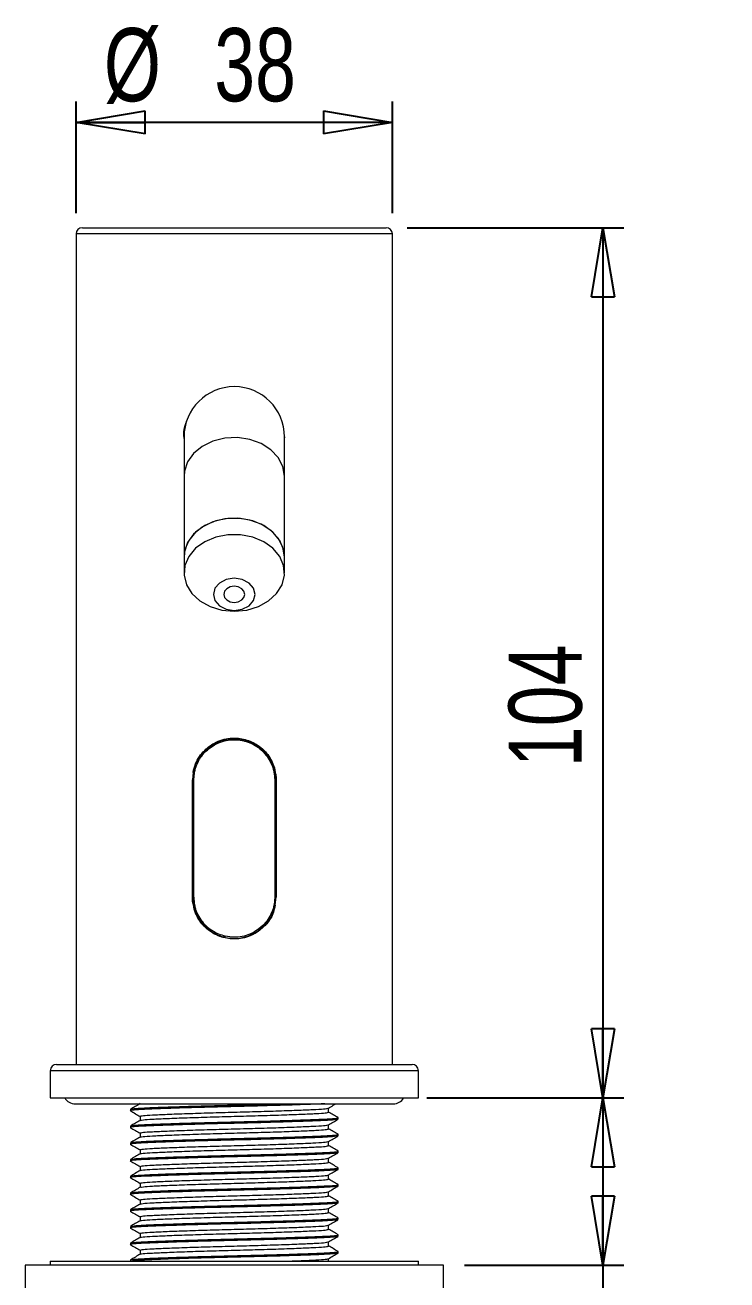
# Model space of a CAD drawing. Header units: millimetres. Extents: x 72 to 994, y 217 to 1414.
# Drawn here: x 799.4 to 967.1, y 1009.4 to 1309.4 of the extents above; entities that cross this region are included whole.
import ezdxf

# ---------------------------------------------------------------- set-up
doc = ezdxf.new("R2010")
doc.units = ezdxf.units.MM
doc.header["$LTSCALE"] = 5
doc.layers.add('LEVEL0', color=179, linetype='Continuous')
doc.styles.add('SLDTEXTSTYLE0', font='TXT', dxfattribs={"width": 0.75})
doc.dimstyles.new('SLDDIMSTYLE0', dxfattribs={"dimtxt": 17.5, "dimasz": 16.51, "dimexe": 0, "dimexo": 0.0625, "dimgap": 4.375, "dimtad": 1, "dimdec": 0, "dimlfac": 0.5, "dimrnd": 1e-09, "dimzin": 12, "dimdsep": 46, "dimtxsty": 'SLDTEXTSTYLE0', "dimblk1": 'CLOSED', "dimblk2": 'CLOSED', "dimsah": 1, "dimcen": 0.09, "dimadec": 0, "dimazin": 3, "dimtfac": 1, "dimtdec": 0, "dimtofl": 0, "dimtmove": 0, "dimatfit": 3, "dimldrblk": 'CLOSED', "dimfxl": 0, "dimfrac": 2, "dimtolj": 1, "dimtzin": 12, "dimarcsym": 0})
doc.dimstyles.new('SLDDIMSTYLE2', dxfattribs={"dimtxt": 17.5, "dimasz": 16.51, "dimexe": 0, "dimexo": 0.0625, "dimgap": 4.375, "dimtad": 1, "dimdec": 1, "dimlfac": 0.5, "dimrnd": 1e-09, "dimzin": 12, "dimdsep": 46, "dimtxsty": 'SLDTEXTSTYLE0', "dimblk1": 'CLOSED', "dimblk2": 'CLOSED', "dimsah": 1, "dimcen": 0.09, "dimadec": 0, "dimazin": 3, "dimtfac": 1, "dimtdec": 1, "dimtofl": 0, "dimtmove": 0, "dimatfit": 3, "dimldrblk": 'CLOSED', "dimfxl": 0, "dimfrac": 2, "dimtolj": 1, "dimtzin": 12, "dimarcsym": 0})

# ---------------------------------------------------------------- blocks, each defined once
blk = doc.blocks.new('_CLOSED')
at = {"color": 0, "linetype": 'ByBlock', "lineweight": -2}
for p, q in [((-1, 0.166667), (0, 0)), ((-1, 0.166667), (-1, -0.166667)), ((0, 0), (-1, -0.166667)), ((0, 0), (-1, 0))]:
    blk.add_line(p, q, dxfattribs=at)
blk = doc.blocks.new('_D_4')
at = {"layer": 'LEVEL0', "color": 7}
for p, q in [((890.69, 1260.93), (942.51, 1260.93)), ((937.51, 1260.93), (937.51, 1052.93)), ((895.39, 1052.93), (942.51, 1052.93))]:
    blk.add_line(p, q, dxfattribs=at)
at = {"layer": 'LEVEL0', "color": 7, "xscale": 16.51, "yscale": 16.51}
for p, rotation in [((937.51, 1260.93, -12.2), 90.0000000000004), ((937.51, 1052.93, -12.2), 270.0000000000004)]:
    blk.add_blockref('_CLOSED', p, dxfattribs=dict(at, rotation=rotation))
at = {"layer": 'LEVEL0', "color": 7, "insert": (914.95, 1131.98), "char_height": 17.5, "attachment_point": 1, "rotation": 90, "style": 'SLDTEXTSTYLE0'}
blk.add_mtext('104', dxfattribs=at)
blk = doc.blocks.new('_D_5')
at = {"layer": 'LEVEL0', "color": 7}
for p, q in [((811.59, 1264.43), (811.59, 1291.08)), ((887.19, 1264.43), (887.19, 1291.08)), ((887.19, 1286.08), (811.59, 1286.08))]:
    blk.add_line(p, q, dxfattribs=at)
at = {"layer": 'LEVEL0', "color": 7, "xscale": 16.51, "yscale": 16.51, "rotation": 180.0000000000004}
blk.add_blockref('_CLOSED', (811.59, 1286.08, -12.2), dxfattribs=at)
at = {"layer": 'LEVEL0', "color": 7, "xscale": 16.51, "yscale": 16.51}
blk.add_blockref('_CLOSED', (887.19, 1286.08, -12.2), dxfattribs=at)
at = {"layer": 'LEVEL0', "color": 7, "char_height": 17.5, "attachment_point": 1, "style": 'SLDTEXTSTYLE0'}
for s, insert in [('%%c', (818.23, 1308.64)), ('38', (844.61, 1308.64))]:
    blk.add_mtext(s, dxfattribs=dict(at, insert=insert))
blk = doc.blocks.new('_D_7')
at = {"layer": 'LEVEL0', "color": 7}
for p, q in [((898.39, 1052.93), (942.51, 1052.93)), ((937.51, 1052.93), (937.51, 1012.93)), ((904.39, 1012.93), (942.51, 1012.93)), ((937.51, 1012.93), (937.51, 902.78))]:
    blk.add_line(p, q, dxfattribs=at)
at = {"layer": 'LEVEL0', "color": 7, "xscale": 16.51, "yscale": 16.51}
for p, rotation in [((937.51, 1052.93, -12.2), 90.0000000000004), ((937.51, 1012.93, -12.2), 270.0000000000004)]:
    blk.add_blockref('_CLOSED', p, dxfattribs=dict(at, rotation=rotation))
at = {"layer": 'LEVEL0', "color": 7, "insert": (914.95, 902.78, -12.2), "char_height": 17.5, "attachment_point": 1, "rotation": 90, "style": 'SLDTEXTSTYLE0'}
blk.add_mtext('0-52 mm', dxfattribs=at)

msp = doc.modelspace()

# ---------------------------------------------------------------- linework, layer by layer
at = {"color": 7, "linetype": 'Continuous', "lineweight": 15}
for p, q in [((813.09, 1260.93), (885.69, 1260.93)), ((811.59, 1259.43), (811.59, 1060.93)), ((887.19, 1060.93), (887.19, 1259.43)), ((837.39, 1210.93), (837.39, 1201.57)), ((861.39, 1210.95), (861.33, 1210.41)), ((861.39, 1201.57), (861.39, 1210.93)), ((837.39, 1201.57), (837.39, 1182.29)), ((861.39, 1182.29), (861.39, 1201.57)), ((837.39, 1182.29), (837.39, 1178.43)), ((861.39, 1178.43), (861.39, 1182.29)), ((856.58, 1135.74), (858.88, 1131.77)), ((839.55, 1130.72), (839.39, 1128.93)), ((858.88, 1131.77), (859.3, 1128.93)), ((858.97, 1131.81), (859.39, 1128.93)), ((839.39, 1100.93), (839.39, 1128.93)), ((859.39, 1128.93), (859.39, 1100.93)), ((839.82, 1098.03), (839.39, 1100.93)), ((839.48, 1100.93), (839.9, 1098.07)), ((859.2, 1098.99), (859.39, 1100.93)), ((839.9, 1098.07), (842.22, 1094.11)), ((856.53, 1093.93), (856.51, 1093.93)), ((805.39, 1059.43), (805.39, 1052.93)), ((806.89, 1060.93), (891.89, 1060.93)), ((893.39, 1052.93), (893.39, 1059.43)), ((805.39, 1052.93), (849.39, 1052.93)), ((849.39, 1052.93), (893.39, 1052.93)), ((811.39, 1051.53), (887.39, 1051.53)), ((824.57, 1050.21), (824.57, 1049.85)), ((871.92, 1049.53), (871.92, 1050.51)), ((826.86, 1048.53), (826.86, 1047.55)), ((874.21, 1047.85), (874.21, 1048.21)), ((824.57, 1046.21), (824.57, 1045.85)), ((826.86, 1044.53), (826.86, 1043.55)), ((871.92, 1045.53), (871.92, 1046.51)), ((874.21, 1043.85), (874.21, 1044.21)), ((824.57, 1042.21), (824.57, 1041.85)), ((871.92, 1041.53), (871.92, 1042.51)), ((824.57, 1038.21), (824.57, 1037.85)), ((826.86, 1040.53), (826.86, 1039.55)), ((871.92, 1037.53), (871.92, 1038.51)), ((874.21, 1039.85), (874.21, 1040.21)), ((826.86, 1036.53), (826.86, 1035.55)), ((874.21, 1035.85), (874.21, 1036.21)), ((824.57, 1034.21), (824.57, 1033.85)), ((826.86, 1032.53), (826.86, 1031.55)), ((871.92, 1033.53), (871.92, 1034.51)), ((874.21, 1031.85), (874.21, 1032.21)), ((824.57, 1030.21), (824.57, 1029.85)), ((871.92, 1029.53), (871.92, 1030.51)), ((824.57, 1026.21), (824.57, 1025.85)), ((826.86, 1028.53), (826.86, 1027.55)), ((871.92, 1025.53), (871.92, 1026.51)), ((874.21, 1027.85), (874.21, 1028.21)), ((826.86, 1024.53), (826.86, 1023.55)), ((874.21, 1023.85), (874.21, 1024.21)), ((824.57, 1022.21), (824.57, 1021.85)), ((826.86, 1020.53), (826.86, 1019.55)), ((871.92, 1021.53), (871.92, 1022.51)), ((874.21, 1019.85), (874.21, 1020.21)), ((824.57, 1018.21), (824.57, 1017.85)), ((871.92, 1017.53), (871.92, 1018.51)), ((805.39, 1013.93), (805.39, 1012.93)), ((805.39, 1013.93), (893.39, 1013.93)), ((824.57, 1014.21), (824.57, 1013.93)), ((826.86, 1016.53), (826.86, 1015.55)), ((871.92, 1013.93), (871.92, 1014.51)), ((874.21, 1015.85), (874.21, 1016.21)), ((893.39, 1012.93), (893.39, 1013.93)), ((799.39, 1012.93), (799.39, 981.93)), ((899.39, 1012.93), (799.39, 1012.93)), ((899.39, 981.93), (899.39, 1012.93))]:
    msp.add_line(p, q, dxfattribs=at)
at = {"color": 8, "linetype": 'Continuous', "lineweight": 0}
for p, q in [((887.19, 1259.43), (811.59, 1259.43)), ((839.48, 1128.93), (839.64, 1130.7)), ((839.71, 1128.93), (839.87, 1130.65)), ((839.71, 1100.93), (839.71, 1128.93)), ((859.07, 1128.93), (859.07, 1100.93)), ((859.07, 1100.93), (858.89, 1099.07)), ((859.11, 1099.02), (859.3, 1100.93)), ((893.39, 1059.43), (805.39, 1059.43))]:
    msp.add_line(p, q, dxfattribs=at)
at = {"color": 8, "linetype": 'Continuous', "lineweight": 0, "flags": 128}
msp.add_lwpolyline([(861.39, 1201.57), (861.01, 1203.86), (859.91, 1206), (858.14, 1207.87), (855.82, 1209.33), (853.1, 1210.32), (850.14, 1210.75), (847.14, 1210.6), (844.28, 1209.89), (841.74, 1208.66), (839.68, 1206.98), (838.23, 1204.96), (837.48, 1202.73), (837.39, 1201.57)], dxfattribs=at)
at = {"color": 7, "linetype": 'Continuous', "lineweight": 15, "flags": 128}
for points in [[(861.39, 1182.29), (861.01, 1184.58), (859.91, 1186.72), (858.14, 1188.58), (855.82, 1190.05), (853.1, 1191.03), (850.14, 1191.46), (847.14, 1191.32), (844.28, 1190.61), (841.74, 1189.37), (839.68, 1187.69), (838.23, 1185.67), (837.48, 1183.44), (837.39, 1182.29)], [(861.39, 1182.29), (861.18, 1184.01), (860.25, 1186.2), (858.64, 1188.15), (856.44, 1189.73), (853.81, 1190.84), (850.89, 1191.41), (847.89, 1191.41), (844.97, 1190.84), (842.34, 1189.73), (840.14, 1188.15), (838.53, 1186.2), (837.6, 1184.01), (837.39, 1182.29)], [(849.39, 1169.24), (852.37, 1169.53), (855.17, 1170.38), (857.6, 1171.73), (859.52, 1173.51), (860.8, 1175.59), (861.37, 1177.86), (861.18, 1180.16), (860.25, 1182.35), (858.64, 1184.29), (856.44, 1185.87), (853.81, 1186.98), (850.89, 1187.55), (847.89, 1187.55), (844.97, 1186.98), (842.34, 1185.87), (840.14, 1184.29), (838.53, 1182.35), (837.6, 1180.16), (837.41, 1177.86), (837.98, 1175.59), (839.26, 1173.51), (841.18, 1171.73), (843.61, 1170.38), (846.41, 1169.53), (849.39, 1169.24)], [(849.39, 1169.46), (851.3, 1169.75), (852.93, 1170.58), (854.01, 1171.82), (854.39, 1173.29), (854.01, 1174.76), (852.93, 1176), (851.3, 1176.83), (849.39, 1177.12), (847.48, 1176.83), (845.85, 1176), (844.77, 1174.76), (844.39, 1173.29), (844.77, 1171.82), (845.85, 1170.58), (847.48, 1169.75), (849.39, 1169.46)], [(849.39, 1171.38), (850.35, 1171.52), (851.16, 1171.94), (851.7, 1172.56), (851.89, 1173.29), (851.7, 1174.02), (851.16, 1174.64), (850.35, 1175.06), (849.39, 1175.21), (848.43, 1175.06), (847.62, 1174.64), (847.08, 1174.02), (846.89, 1173.29), (847.08, 1172.56), (847.62, 1171.94), (848.43, 1171.52), (849.39, 1171.38)]]:
    msp.add_lwpolyline(points, dxfattribs=at)
at = {"color": 7, "linetype": 'Continuous', "lineweight": 15}
for centre, radius, start, end in [((813.09, 1259.43), 1.5, 90, 180), ((885.69, 1259.43), 1.5, 0, 90), ((849.39, 1210.93), 12, 0, 180), ((806.89, 1059.43), 1.5, 90, 180), ((891.89, 1059.43), 1.5, 0, 90), ((811.39, 1054.53), 3, 212.231, 270), ((887.39, 1054.53), 3, 270, 327.769)]:
    msp.add_arc(centre, radius, start, end, dxfattribs=at)
for points, knots in [([(837.48, 1210.24), (837.39, 1210.85), (837.18, 1212.41), (837.72, 1213.89), (838.05, 1214.8)], [0, 0, 0, 0, 0.390599, 1, 1, 1, 1]), ([(839.55, 1130.72), (839.72, 1131.41), (840.21, 1133.36), (841.83, 1135.78), (843.53, 1137), (844.16, 1137.46)], [0, 0, 0, 0, 0.25246, 0.718951, 1, 1, 1, 1]), ([(839.64, 1130.7), (839.91, 1131.65), (840.45, 1133.58), (842.13, 1135.86), (843.57, 1136.9), (844.2, 1137.35)], [0, 0, 0, 0, 0.358265, 0.718511, 1, 1, 1, 1]), ([(839.87, 1131.8), (839.89, 1131.92), (840.07, 1133.13), (841.42, 1135.17), (843.82, 1137.48), (846.99, 1138.83), (850.37, 1139.07), (853.61, 1138.2), (856.35, 1136.33), (858.22, 1134.08), (858.67, 1132.37), (858.83, 1131.76)], [0, 0, 0, 0, 0.0150536, 0.1435212, 0.2748503, 0.408205, 0.5385275, 0.6656414, 0.7940376, 0.9263089, 1, 1, 1, 1]), ([(844.16, 1137.46), (844.62, 1137.71), (846.22, 1138.58), (848.8, 1139.11), (850.78, 1138.81), (851.48, 1138.71)], [0, 0, 0, 0, 0.2071637, 0.7225047, 1, 1, 1, 1]), ([(844.2, 1137.35), (845.01, 1137.76), (846.64, 1138.57), (849.18, 1138.92), (850.77, 1138.7), (851.46, 1138.6)], [0, 0, 0, 0, 0.361374, 0.722699, 1, 1, 1, 1]), ([(851.46, 1138.6), (852.37, 1138.32), (854.2, 1137.76), (855.8, 1136.53), (856.52, 1135.8), (856.58, 1135.74)], [0, 0, 0, 0, 0.478919, 0.958244, 1, 1, 1, 1]), ([(851.48, 1138.71), (852.06, 1138.55), (853.91, 1138.05), (855.61, 1136.88), (856.57, 1135.89), (856.63, 1135.83)], [0, 0, 0, 0, 0.3039047, 0.9579742, 1, 1, 1, 1]), ([(856.63, 1135.83), (857.4, 1134.85), (858.37, 1133.62), (858.86, 1132.13), (858.97, 1131.81)], [0, 0, 0, 0, 0.784979, 1, 1, 1, 1]), ([(859.09, 1130.94), (859.17, 1130.73), (859.4, 1130.09), (859.39, 1129.4), (859.39, 1128.93)], [0, 0, 0, 0, 0.321425, 1, 1, 1, 1]), ([(839.39, 1128.93), (839.39, 1128.93), (839.4, 1128.93), (839.46, 1128.93), (839.48, 1128.93)], [0, 0, 0, 0, 0.500001, 1, 1, 1, 1]), ([(859.39, 1128.93), (859.39, 1128.93), (859.38, 1128.93), (859.33, 1128.93), (859.3, 1128.93)], [0, 0, 0, 0, 0.500001, 1, 1, 1, 1]), ([(839.69, 1098.91), (839.61, 1099.12), (839.38, 1099.77), (839.39, 1100.46), (839.39, 1100.93)], [0, 0, 0, 0, 0.324473, 1, 1, 1, 1]), ([(839.48, 1100.93), (839.46, 1100.93), (839.4, 1100.93), (839.39, 1100.93), (839.39, 1100.93)], [0, 0, 0, 0, 0.499999, 1, 1, 1, 1]), ([(859.39, 1100.93), (859.39, 1100.93), (859.38, 1100.93), (859.33, 1100.93), (859.3, 1100.93)], [0, 0, 0, 0, 0.500001, 1, 1, 1, 1]), ([(842.16, 1094.02), (841.39, 1095), (840.42, 1096.23), (839.92, 1097.72), (839.82, 1098.03)], [0, 0, 0, 0, 0.785092, 1, 1, 1, 1]), ([(858.9, 1098.01), (858.89, 1097.9), (858.7, 1096.71), (857.36, 1094.69), (854.96, 1092.38), (851.79, 1091.03), (848.41, 1090.79), (845.17, 1091.66), (842.43, 1093.54), (840.56, 1095.78), (840.12, 1097.47), (839.96, 1098.07)], [0, 0, 0, 0, 0.012886, 0.141833, 0.273651, 0.407502, 0.53831, 0.665897, 0.794772, 0.927536, 1, 1, 1, 1]), ([(854.39, 1092.4), (855.09, 1092.89), (856.59, 1093.93), (858.29, 1096.22), (858.84, 1098.09), (859.11, 1099.02)], [0, 0, 0, 0, 0.305922, 0.653464, 1, 1, 1, 1]), ([(859.2, 1098.99), (859.03, 1098.36), (858.54, 1096.46), (856.91, 1094.01), (855.13, 1092.78), (854.42, 1092.29)], [0, 0, 0, 0, 0.233203, 0.69449, 1, 1, 1, 1]), ([(847.18, 1091.18), (846.64, 1091.33), (844.84, 1091.83), (843.18, 1092.98), (842.22, 1093.97), (842.16, 1094.02)], [0, 0, 0, 0, 0.289028, 0.95797, 1, 1, 1, 1]), ([(842.22, 1094.11), (842.27, 1094.06), (842.97, 1093.34), (844.53, 1092.14), (846.31, 1091.57), (847.2, 1091.29)], [0, 0, 0, 0, 0.041891, 0.52048, 1, 1, 1, 1]), ([(854.42, 1092.29), (854.03, 1092.08), (852.49, 1091.27), (849.94, 1090.75), (847.92, 1091.06), (847.18, 1091.18)], [0, 0, 0, 0, 0.179273, 0.70136, 1, 1, 1, 1]), ([(847.2, 1091.29), (847.93, 1091.18), (849.52, 1090.94), (852.03, 1091.27), (853.6, 1092.02), (854.39, 1092.4)], [0, 0, 0, 0, 0.2983381, 0.6489954, 1, 1, 1, 1]), ([(871.06, 1051.53), (871, 1051.53), (870.14, 1051.47), (867.07, 1051.36), (861.98, 1051.19), (855.84, 1051.01), (849.39, 1050.85), (842.93, 1050.7), (836.83, 1050.52), (831.62, 1050.34), (827.63, 1050.19), (825.25, 1050.03), (824.28, 1049.9), (824.66, 1049.83), (824.72, 1049.82)], [0, 0, 0, 0, 0.006806, 0.102713, 0.202007, 0.301302, 0.397209, 0.493116, 0.592411, 0.691706, 0.787613, 0.88352, 0.982815, 1, 1, 1, 1]), ([(826.89, 1051.56), (826.5, 1051.34), (825.74, 1050.9), (824.98, 1050.46), (824.59, 1050.24)], [0, 0, 0, 0, 0.499978, 1, 1, 1, 1]), ([(824.6, 1049.82), (824.98, 1049.6), (825.73, 1049.17), (826.49, 1048.73), (826.86, 1048.51)], [0, 0, 0, 0, 0.506384, 1, 1, 1, 1]), ([(824.71, 1050.24), (824.86, 1050.29), (825.19, 1050.39), (827.69, 1050.54), (831.6, 1050.7), (836.83, 1050.88), (842.93, 1051.05), (849.38, 1051.21), (855.75, 1051.36), (859.55, 1051.48), (861.41, 1051.53)], [0, 0, 0, 0, 0.109671, 0.236131, 0.362591, 0.493518, 0.624445, 0.750905, 0.877365, 1, 1, 1, 1]), ([(826.86, 1048.53), (827.01, 1048.59), (827.32, 1048.71), (829.68, 1048.86), (833.25, 1049.02), (837.99, 1049.2), (843.53, 1049.37), (849.39, 1049.53), (855.25, 1049.69), (860.79, 1049.86), (865.54, 1050.04), (869.09, 1050.2), (871.35, 1050.35), (871.65, 1050.45), (871.78, 1050.5)], [0, 0, 0, 0, 0.086051, 0.169166, 0.25228, 0.338331, 0.424383, 0.507497, 0.590611, 0.676663, 0.762714, 0.845828, 0.928943, 1, 1, 1, 1]), ([(871.9, 1050.5), (872.28, 1050.72), (872.87, 1051.06), (873.47, 1051.41), (873.68, 1051.53)], [0, 0, 0, 0, 0.642351, 1, 1, 1, 1]), ([(874.05, 1047.82), (873.9, 1047.77), (873.58, 1047.67), (871.09, 1047.52), (867.18, 1047.36), (861.95, 1047.19), (855.85, 1047.01), (849.39, 1046.85), (842.93, 1046.7), (836.83, 1046.52), (831.62, 1046.34), (827.63, 1046.19), (825.25, 1046.03), (824.28, 1045.9), (824.67, 1045.83), (824.72, 1045.82)], [0, 0, 0, 0, 0.06892, 0.150905, 0.232891, 0.317773, 0.402654, 0.48464, 0.566625, 0.651507, 0.736389, 0.818374, 0.90036, 0.985241, 1, 1, 1, 1]), ([(826.89, 1047.56), (826.51, 1047.34), (825.74, 1046.9), (824.98, 1046.46), (824.6, 1046.24)], [0, 0, 0, 0, 0.499973, 1, 1, 1, 1]), ([(824.72, 1046.24), (824.87, 1046.29), (825.19, 1046.4), (827.69, 1046.54), (831.6, 1046.7), (836.83, 1046.88), (842.93, 1047.05), (849.39, 1047.21), (855.85, 1047.37), (861.95, 1047.54), (867.16, 1047.72), (871.15, 1047.88), (873.54, 1048.03), (874.5, 1048.16), (874.11, 1048.23), (874.05, 1048.24)], [0, 0, 0, 0, 0.070033, 0.151819, 0.233605, 0.318281, 0.402956, 0.484742, 0.566528, 0.651203, 0.735878, 0.817664, 0.899451, 0.984126, 1, 1, 1, 1]), ([(827.01, 1047.56), (827.14, 1047.61), (827.44, 1047.72), (829.69, 1047.86), (833.24, 1048.02), (837.99, 1048.2), (843.53, 1048.37), (849.39, 1048.53), (855.25, 1048.69), (860.79, 1048.86), (865.53, 1049.04), (869.1, 1049.2), (871.46, 1049.35), (871.77, 1049.47), (871.92, 1049.53)], [0, 0, 0, 0, 0.070078, 0.15328, 0.236482, 0.322624, 0.408766, 0.491968, 0.57517, 0.661312, 0.747454, 0.830656, 0.913858, 1, 1, 1, 1]), ([(871.89, 1046.5), (872.27, 1046.72), (873.03, 1047.16), (873.8, 1047.6), (874.18, 1047.82)], [0, 0, 0, 0, 0.4999812, 1, 1, 1, 1]), ([(874.18, 1048.24), (873.8, 1048.46), (873.04, 1048.9), (872.29, 1049.33), (871.92, 1049.55)], [0, 0, 0, 0, 0.507318, 1, 1, 1, 1]), ([(874.07, 1043.82), (873.92, 1043.78), (873.59, 1043.67), (871.09, 1043.52), (867.18, 1043.36), (861.95, 1043.19), (855.85, 1043.01), (849.39, 1042.85), (842.93, 1042.7), (836.83, 1042.52), (831.62, 1042.34), (827.63, 1042.19), (825.25, 1042.03), (824.28, 1041.9), (824.67, 1041.83), (824.73, 1041.82)], [0, 0, 0, 0, 0.070908, 0.15268, 0.234453, 0.319114, 0.403775, 0.485548, 0.56732, 0.651981, 0.736642, 0.818415, 0.900187, 0.984848, 1, 1, 1, 1]), ([(824.6, 1045.82), (824.98, 1045.6), (825.73, 1045.17), (826.49, 1044.73), (826.86, 1044.51)], [0, 0, 0, 0, 0.506293, 1, 1, 1, 1]), ([(824.73, 1042.24), (824.88, 1042.29), (825.21, 1042.4), (827.69, 1042.54), (831.6, 1042.7), (836.83, 1042.88), (842.93, 1043.05), (849.39, 1043.21), (855.85, 1043.37), (861.95, 1043.54), (867.16, 1043.72), (871.15, 1043.88), (873.53, 1044.03), (874.5, 1044.16), (874.12, 1044.23), (874.07, 1044.24)], [0, 0, 0, 0, 0.068993, 0.151036, 0.233079, 0.31802, 0.40296, 0.485003, 0.567046, 0.651987, 0.736927, 0.81897, 0.901013, 0.985953, 1, 1, 1, 1]), ([(826.86, 1044.53), (827.01, 1044.59), (827.32, 1044.71), (829.68, 1044.86), (833.25, 1045.02), (837.99, 1045.2), (843.53, 1045.37), (849.39, 1045.53), (855.25, 1045.69), (860.79, 1045.86), (865.54, 1046.04), (869.09, 1046.2), (871.34, 1046.34), (871.63, 1046.45), (871.76, 1046.5)], [0, 0, 0, 0, 0.086251, 0.169558, 0.252865, 0.339116, 0.425366, 0.508673, 0.59198, 0.678231, 0.764482, 0.847789, 0.931096, 1, 1, 1, 1]), ([(827.02, 1043.57), (827.15, 1043.61), (827.44, 1043.72), (829.69, 1043.86), (833.24, 1044.02), (837.99, 1044.2), (843.53, 1044.37), (849.39, 1044.53), (855.25, 1044.69), (860.79, 1044.86), (865.53, 1045.04), (869.1, 1045.2), (871.46, 1045.35), (871.77, 1045.47), (871.92, 1045.53)], [0, 0, 0, 0, 0.068932, 0.152236, 0.235541, 0.321789, 0.408037, 0.491342, 0.574646, 0.660895, 0.747143, 0.830447, 0.913752, 1, 1, 1, 1]), ([(871.89, 1042.5), (872.28, 1042.72), (873.04, 1043.16), (873.81, 1043.6), (874.19, 1043.82)], [0, 0, 0, 0, 0.499975, 1, 1, 1, 1]), ([(874.19, 1044.24), (873.8, 1044.46), (873.05, 1044.9), (872.29, 1045.33), (871.92, 1045.55)], [0, 0, 0, 0, 0.505774, 1, 1, 1, 1]), ([(826.89, 1043.57), (826.51, 1043.35), (825.75, 1042.9), (824.98, 1042.46), (824.6, 1042.24)], [0, 0, 0, 0, 0.499977, 1, 1, 1, 1]), ([(824.6, 1041.82), (824.98, 1041.6), (825.73, 1041.17), (826.49, 1040.73), (826.86, 1040.51)], [0, 0, 0, 0, 0.506789, 1, 1, 1, 1]), ([(826.86, 1040.53), (827.01, 1040.59), (827.32, 1040.71), (829.68, 1040.86), (833.25, 1041.02), (837.99, 1041.2), (843.53, 1041.37), (849.39, 1041.53), (855.25, 1041.69), (860.79, 1041.86), (865.54, 1042.04), (869.09, 1042.2), (871.35, 1042.35), (871.65, 1042.45), (871.78, 1042.5)], [0, 0, 0, 0, 0.08606, 0.169184, 0.252307, 0.338367, 0.424428, 0.507551, 0.590674, 0.676734, 0.762795, 0.845918, 0.929041, 1, 1, 1, 1]), ([(827.01, 1039.56), (827.14, 1039.61), (827.43, 1039.72), (829.69, 1039.86), (833.24, 1040.02), (837.99, 1040.2), (843.53, 1040.37), (849.39, 1040.53), (855.25, 1040.69), (860.79, 1040.86), (865.53, 1041.04), (869.1, 1041.2), (871.46, 1041.35), (871.77, 1041.47), (871.92, 1041.53)], [0, 0, 0, 0, 0.070323, 0.153503, 0.236683, 0.322802, 0.408922, 0.492102, 0.575282, 0.661401, 0.74752, 0.830701, 0.913881, 1, 1, 1, 1]), ([(874.19, 1040.24), (873.8, 1040.46), (873.05, 1040.9), (872.29, 1041.33), (871.92, 1041.55)], [0, 0, 0, 0, 0.506038, 1, 1, 1, 1]), ([(874.21, 1039.85), (874.04, 1039.79), (873.71, 1039.68), (871.1, 1039.52), (867.18, 1039.36), (861.95, 1039.19), (855.85, 1039.01), (849.39, 1038.85), (842.93, 1038.7), (836.83, 1038.52), (831.62, 1038.34), (827.63, 1038.19), (825.25, 1038.03), (824.28, 1037.9), (824.66, 1037.83), (824.72, 1037.82)], [0, 0, 0, 0, 0.083603, 0.164354, 0.245105, 0.328709, 0.412312, 0.493063, 0.573814, 0.657418, 0.741021, 0.821772, 0.902523, 0.986126, 1, 1, 1, 1]), ([(824.59, 1037.82), (824.98, 1037.6), (825.73, 1037.17), (826.49, 1036.73), (826.86, 1036.51)], [0, 0, 0, 0, 0.505804, 1, 1, 1, 1]), ([(826.89, 1039.56), (826.51, 1039.34), (825.74, 1038.9), (824.98, 1038.46), (824.6, 1038.24)], [0, 0, 0, 0, 0.49998, 1, 1, 1, 1]), ([(824.72, 1038.24), (824.87, 1038.29), (825.19, 1038.4), (827.69, 1038.54), (831.6, 1038.7), (836.83, 1038.88), (842.93, 1039.05), (849.39, 1039.21), (855.85, 1039.37), (861.95, 1039.54), (867.16, 1039.72), (871.15, 1039.88), (873.53, 1040.03), (874.5, 1040.16), (874.12, 1040.23), (874.06, 1040.24)], [0, 0, 0, 0, 0.070243, 0.152156, 0.234069, 0.318875, 0.403682, 0.485594, 0.567507, 0.652314, 0.73712, 0.819033, 0.900946, 0.985753, 1, 1, 1, 1]), ([(826.86, 1036.53), (827.01, 1036.59), (827.32, 1036.71), (829.68, 1036.86), (833.25, 1037.02), (837.99, 1037.2), (843.53, 1037.37), (849.39, 1037.53), (855.25, 1037.69), (860.79, 1037.86), (865.54, 1038.04), (869.09, 1038.2), (871.34, 1038.34), (871.63, 1038.45), (871.76, 1038.5)], [0, 0, 0, 0, 0.086247, 0.16955, 0.252853, 0.3391, 0.425346, 0.508649, 0.591952, 0.678199, 0.764446, 0.847749, 0.931052, 1, 1, 1, 1]), ([(871.89, 1038.5), (872.27, 1038.72), (873.03, 1039.16), (873.8, 1039.6), (874.18, 1039.82)], [0, 0, 0, 0, 0.499979, 1, 1, 1, 1]), ([(874.06, 1035.82), (873.91, 1035.77), (873.59, 1035.67), (871.09, 1035.52), (867.18, 1035.36), (861.95, 1035.19), (855.85, 1035.01), (849.39, 1034.85), (842.93, 1034.7), (836.83, 1034.52), (831.62, 1034.34), (827.63, 1034.19), (825.25, 1034.03), (824.28, 1033.9), (824.67, 1033.83), (824.73, 1033.82)], [0, 0, 0, 0, 0.0705872, 0.1523494, 0.2341116, 0.318762, 0.4034124, 0.4851746, 0.5669368, 0.6515873, 0.7362377, 0.8179999, 0.8997621, 0.9844125, 1, 1, 1, 1]), ([(826.89, 1035.56), (826.5, 1035.34), (825.74, 1034.9), (824.98, 1034.46), (824.59, 1034.24)], [0, 0, 0, 0, 0.499974, 1, 1, 1, 1]), ([(824.71, 1034.24), (824.86, 1034.29), (825.19, 1034.39), (827.69, 1034.54), (831.6, 1034.7), (836.83, 1034.88), (842.93, 1035.05), (849.39, 1035.21), (855.85, 1035.37), (861.95, 1035.54), (867.16, 1035.72), (871.15, 1035.88), (873.54, 1036.03), (874.5, 1036.16), (874.11, 1036.23), (874.05, 1036.24)], [0, 0, 0, 0, 0.070745, 0.152482, 0.23422, 0.318845, 0.40347, 0.485207, 0.566945, 0.65157, 0.736195, 0.817932, 0.89967, 0.984295, 1, 1, 1, 1]), ([(827, 1035.56), (827.14, 1035.61), (827.43, 1035.72), (829.69, 1035.86), (833.24, 1036.02), (837.99, 1036.2), (843.53, 1036.37), (849.39, 1036.53), (855.25, 1036.69), (860.79, 1036.86), (865.53, 1037.04), (869.1, 1037.2), (871.46, 1037.35), (871.77, 1037.47), (871.92, 1037.53)], [0, 0, 0, 0, 0.070822, 0.153957, 0.237093, 0.323166, 0.409239, 0.492374, 0.57551, 0.661583, 0.747656, 0.830791, 0.913927, 1, 1, 1, 1]), ([(871.89, 1034.5), (872.28, 1034.72), (873.04, 1035.16), (873.8, 1035.6), (874.19, 1035.82)], [0, 0, 0, 0, 0.499978, 1, 1, 1, 1]), ([(874.18, 1036.24), (873.8, 1036.46), (873.04, 1036.9), (872.29, 1037.33), (871.92, 1037.55)], [0, 0, 0, 0, 0.507229, 1, 1, 1, 1]), ([(874.21, 1031.85), (874.04, 1031.79), (873.71, 1031.68), (871.1, 1031.52), (867.18, 1031.36), (861.95, 1031.19), (855.85, 1031.01), (849.39, 1030.85), (842.93, 1030.7), (836.83, 1030.52), (831.62, 1030.34), (827.63, 1030.19), (825.25, 1030.03), (824.28, 1029.9), (824.66, 1029.83), (824.71, 1029.82)], [0, 0, 0, 0, 0.083631, 0.164408, 0.245185, 0.328816, 0.412447, 0.493224, 0.574001, 0.657632, 0.741263, 0.82204, 0.902817, 0.986448, 1, 1, 1, 1]), ([(824.6, 1033.82), (824.98, 1033.6), (825.74, 1033.16), (826.49, 1032.73), (826.86, 1032.51)], [0, 0, 0, 0, 0.507135, 1, 1, 1, 1]), ([(824.73, 1030.24), (824.88, 1030.29), (825.2, 1030.4), (827.69, 1030.54), (831.6, 1030.7), (836.83, 1030.88), (842.93, 1031.05), (849.39, 1031.21), (855.85, 1031.37), (861.95, 1031.54), (867.16, 1031.72), (871.15, 1031.88), (873.53, 1032.03), (874.5, 1032.16), (874.11, 1032.23), (874.05, 1032.24)], [0, 0, 0, 0, 0.069392, 0.151291, 0.233189, 0.317981, 0.402772, 0.484671, 0.56657, 0.651361, 0.736153, 0.818051, 0.89995, 0.984742, 1, 1, 1, 1]), ([(826.86, 1032.53), (827.01, 1032.59), (827.32, 1032.71), (829.68, 1032.86), (833.25, 1033.02), (837.99, 1033.2), (843.53, 1033.37), (849.39, 1033.53), (855.25, 1033.69), (860.79, 1033.86), (865.54, 1034.04), (869.09, 1034.2), (871.35, 1034.34), (871.64, 1034.45), (871.78, 1034.5)], [0, 0, 0, 0, 0.08609, 0.169242, 0.252394, 0.338484, 0.424575, 0.507727, 0.590879, 0.676969, 0.763059, 0.846211, 0.929363, 1, 1, 1, 1]), ([(827.02, 1031.57), (827.15, 1031.61), (827.44, 1031.72), (829.69, 1031.86), (833.24, 1032.02), (837.99, 1032.2), (843.53, 1032.37), (849.39, 1032.53), (855.25, 1032.69), (860.79, 1032.86), (865.53, 1033.04), (869.1, 1033.2), (871.46, 1033.35), (871.77, 1033.47), (871.92, 1033.53)], [0, 0, 0, 0, 0.069385, 0.152649, 0.235913, 0.322119, 0.408325, 0.491589, 0.574853, 0.661059, 0.747266, 0.83053, 0.913794, 1, 1, 1, 1]), ([(871.89, 1030.5), (872.27, 1030.72), (873.03, 1031.16), (873.8, 1031.6), (874.18, 1031.82)], [0, 0, 0, 0, 0.499978, 1, 1, 1, 1]), ([(874.18, 1032.24), (873.8, 1032.46), (873.05, 1032.9), (872.29, 1033.33), (871.92, 1033.55)], [0, 0, 0, 0, 0.506726, 1, 1, 1, 1]), ([(824.59, 1029.82), (824.98, 1029.6), (825.73, 1029.17), (826.49, 1028.73), (826.86, 1028.51)], [0, 0, 0, 0, 0.50559, 1, 1, 1, 1]), ([(826.89, 1031.57), (826.51, 1031.35), (825.75, 1030.9), (824.98, 1030.46), (824.6, 1030.24)], [0, 0, 0, 0, 0.499977, 1, 1, 1, 1]), ([(826.86, 1028.53), (827.01, 1028.59), (827.32, 1028.71), (829.68, 1028.86), (833.25, 1029.02), (837.99, 1029.2), (843.53, 1029.37), (849.39, 1029.53), (855.25, 1029.69), (860.79, 1029.86), (865.54, 1030.04), (869.09, 1030.2), (871.34, 1030.34), (871.63, 1030.45), (871.76, 1030.5)], [0, 0, 0, 0, 0.086214, 0.169486, 0.252757, 0.338971, 0.425186, 0.508457, 0.591729, 0.677943, 0.764157, 0.847429, 0.9307, 1, 1, 1, 1]), ([(827.02, 1027.57), (827.15, 1027.61), (827.44, 1027.72), (829.69, 1027.86), (833.24, 1028.02), (837.99, 1028.2), (843.53, 1028.37), (849.39, 1028.53), (855.25, 1028.69), (860.79, 1028.86), (865.53, 1029.04), (869.1, 1029.2), (871.46, 1029.35), (871.77, 1029.47), (871.92, 1029.53)], [0, 0, 0, 0, 0.069171, 0.152454, 0.235737, 0.321963, 0.408189, 0.491472, 0.574756, 0.660982, 0.747208, 0.830491, 0.913774, 1, 1, 1, 1]), ([(874.19, 1028.24), (873.81, 1028.46), (873.05, 1028.9), (872.29, 1029.33), (871.92, 1029.55)], [0, 0, 0, 0, 0.505615, 1, 1, 1, 1]), ([(874.21, 1027.85), (874.04, 1027.79), (873.71, 1027.68), (871.1, 1027.52), (867.18, 1027.36), (861.95, 1027.19), (855.85, 1027.01), (849.39, 1026.85), (842.93, 1026.7), (836.83, 1026.52), (831.62, 1026.34), (827.63, 1026.19), (825.24, 1026.03), (824.28, 1025.9), (824.67, 1025.83), (824.73, 1025.82)], [0, 0, 0, 0, 0.0834528, 0.1640581, 0.2446635, 0.3281163, 0.411569, 0.4921744, 0.5727797, 0.6562325, 0.7396853, 0.8202907, 0.900896, 0.9843488, 1, 1, 1, 1]), ([(824.57, 1026.21), (824.74, 1026.27), (825.07, 1026.39), (827.68, 1026.54), (831.6, 1026.7), (836.83, 1026.88), (842.93, 1027.05), (849.39, 1027.21), (855.85, 1027.37), (861.95, 1027.54), (867.16, 1027.72), (871.15, 1027.88), (873.53, 1028.03), (874.5, 1028.16), (874.12, 1028.23), (874.07, 1028.24)], [0, 0, 0, 0, 0.08363, 0.164407, 0.245184, 0.328815, 0.412445, 0.493222, 0.573999, 0.65763, 0.74126, 0.822037, 0.902814, 0.986444, 1, 1, 1, 1]), ([(826.89, 1027.57), (826.51, 1027.35), (825.75, 1026.9), (824.98, 1026.46), (824.6, 1026.24)], [0, 0, 0, 0, 0.499982, 1, 1, 1, 1]), ([(824.6, 1025.82), (824.98, 1025.6), (825.74, 1025.16), (826.49, 1024.73), (826.86, 1024.51)], [0, 0, 0, 0, 0.507362, 1, 1, 1, 1]), ([(826.86, 1024.53), (827.01, 1024.59), (827.32, 1024.71), (829.68, 1024.86), (833.25, 1025.02), (837.99, 1025.2), (843.53, 1025.37), (849.39, 1025.53), (855.25, 1025.69), (860.79, 1025.86), (865.54, 1026.04), (869.09, 1026.2), (871.35, 1026.34), (871.64, 1026.45), (871.77, 1026.5)], [0, 0, 0, 0, 0.0861312, 0.1693228, 0.2525144, 0.3386456, 0.4247768, 0.5079684, 0.59116, 0.6772912, 0.7634223, 0.8466139, 0.9298055, 1, 1, 1, 1]), ([(871.89, 1026.5), (872.27, 1026.72), (873.04, 1027.16), (873.8, 1027.6), (874.18, 1027.82)], [0, 0, 0, 0, 0.49998, 1, 1, 1, 1]), ([(874.06, 1023.82), (873.91, 1023.77), (873.58, 1023.67), (871.09, 1023.52), (867.18, 1023.36), (861.95, 1023.19), (855.85, 1023.01), (849.39, 1022.85), (842.93, 1022.7), (836.83, 1022.52), (831.62, 1022.34), (827.63, 1022.19), (825.25, 1022.03), (824.28, 1021.9), (824.66, 1021.83), (824.71, 1021.83)], [0, 0, 0, 0, 0.069898, 0.151887, 0.233876, 0.318761, 0.403646, 0.485635, 0.567624, 0.652509, 0.737394, 0.819383, 0.901372, 0.986257, 1, 1, 1, 1]), ([(826.89, 1023.56), (826.5, 1023.34), (825.74, 1022.9), (824.98, 1022.46), (824.59, 1022.24)], [0, 0, 0, 0, 0.499977, 1, 1, 1, 1]), ([(824.71, 1022.24), (824.86, 1022.29), (825.19, 1022.39), (827.69, 1022.54), (831.6, 1022.7), (836.83, 1022.88), (842.93, 1023.05), (849.39, 1023.21), (855.85, 1023.37), (861.95, 1023.54), (867.16, 1023.72), (871.15, 1023.88), (873.53, 1024.03), (874.5, 1024.16), (874.11, 1024.23), (874.06, 1024.24)], [0, 0, 0, 0, 0.070885, 0.152677, 0.234469, 0.319151, 0.403832, 0.485624, 0.567417, 0.652098, 0.73678, 0.818572, 0.900364, 0.985046, 1, 1, 1, 1]), ([(827, 1023.56), (827.13, 1023.61), (827.43, 1023.72), (829.69, 1023.86), (833.24, 1024.02), (837.99, 1024.2), (843.53, 1024.37), (849.39, 1024.53), (855.25, 1024.69), (860.79, 1024.86), (865.53, 1025.04), (869.1, 1025.2), (871.46, 1025.35), (871.77, 1025.47), (871.92, 1025.53)], [0, 0, 0, 0, 0.070971, 0.154093, 0.237216, 0.323275, 0.409334, 0.492456, 0.575578, 0.661637, 0.747697, 0.830819, 0.913941, 1, 1, 1, 1]), ([(871.89, 1022.5), (872.27, 1022.72), (873.04, 1023.16), (873.8, 1023.6), (874.18, 1023.82)], [0, 0, 0, 0, 0.499982, 1, 1, 1, 1]), ([(874.18, 1024.24), (873.8, 1024.46), (873.05, 1024.9), (872.29, 1025.33), (871.92, 1025.55)], [0, 0, 0, 0, 0.506625, 1, 1, 1, 1]), ([(874.21, 1019.85), (874.04, 1019.79), (873.71, 1019.68), (871.1, 1019.52), (867.18, 1019.36), (861.95, 1019.19), (855.85, 1019.01), (849.39, 1018.85), (842.93, 1018.7), (836.83, 1018.52), (831.62, 1018.34), (827.63, 1018.19), (825.24, 1018.03), (824.28, 1017.9), (824.67, 1017.83), (824.74, 1017.82)], [0, 0, 0, 0, 0.083448, 0.164048, 0.244648, 0.328096, 0.411544, 0.492144, 0.572744, 0.656192, 0.739639, 0.82024, 0.90084, 0.984288, 1, 1, 1, 1]), ([(824.57, 1018.21), (824.74, 1018.27), (825.07, 1018.39), (827.68, 1018.54), (831.6, 1018.7), (836.83, 1018.88), (842.93, 1019.05), (849.39, 1019.21), (855.85, 1019.37), (861.95, 1019.54), (867.16, 1019.72), (871.15, 1019.88), (873.54, 1020.03), (874.5, 1020.16), (874.11, 1020.23), (874.05, 1020.24)], [0, 0, 0, 0, 0.083451, 0.164054, 0.244657, 0.328108, 0.411559, 0.492162, 0.572765, 0.656216, 0.739667, 0.82027, 0.900873, 0.984324, 1, 1, 1, 1]), ([(824.59, 1021.83), (824.98, 1021.6), (825.73, 1021.17), (826.49, 1020.73), (826.86, 1020.51)], [0, 0, 0, 0, 0.505611, 1, 1, 1, 1]), ([(826.86, 1020.53), (827.01, 1020.59), (827.32, 1020.71), (829.68, 1020.86), (833.25, 1021.02), (837.99, 1021.2), (843.53, 1021.37), (849.39, 1021.53), (855.25, 1021.69), (860.79, 1021.86), (865.54, 1022.04), (869.09, 1022.2), (871.34, 1022.34), (871.64, 1022.45), (871.77, 1022.5)], [0, 0, 0, 0, 0.086155, 0.169369, 0.252583, 0.338737, 0.424892, 0.508106, 0.59132, 0.677475, 0.763629, 0.846843, 0.930057, 1, 1, 1, 1]), ([(827.01, 1019.56), (827.14, 1019.61), (827.43, 1019.72), (829.69, 1019.86), (833.24, 1020.02), (837.99, 1020.2), (843.53, 1020.37), (849.39, 1020.53), (855.25, 1020.69), (860.79, 1020.86), (865.53, 1021.04), (869.1, 1021.2), (871.46, 1021.35), (871.77, 1021.47), (871.92, 1021.53)], [0, 0, 0, 0, 0.070207, 0.153397, 0.236588, 0.322718, 0.408848, 0.492038, 0.575229, 0.661359, 0.747489, 0.830679, 0.91387, 1, 1, 1, 1]), ([(871.89, 1018.5), (872.27, 1018.72), (873.04, 1019.16), (873.8, 1019.6), (874.18, 1019.82)], [0, 0, 0, 0, 0.499974, 1, 1, 1, 1]), ([(874.18, 1020.24), (873.8, 1020.46), (873.04, 1020.9), (872.29, 1021.33), (871.92, 1021.55)], [0, 0, 0, 0, 0.507351, 1, 1, 1, 1]), ([(826.89, 1019.56), (826.51, 1019.34), (825.74, 1018.9), (824.98, 1018.46), (824.6, 1018.24)], [0, 0, 0, 0, 0.4999767, 1, 1, 1, 1]), ([(824.6, 1017.82), (824.98, 1017.6), (825.74, 1017.16), (826.49, 1016.73), (826.86, 1016.51)], [0, 0, 0, 0, 0.507387, 1, 1, 1, 1]), ([(826.86, 1016.53), (827.01, 1016.59), (827.32, 1016.71), (829.68, 1016.86), (833.25, 1017.02), (837.99, 1017.2), (843.53, 1017.37), (849.39, 1017.53), (855.25, 1017.69), (860.79, 1017.86), (865.54, 1018.04), (869.09, 1018.2), (871.34, 1018.34), (871.63, 1018.45), (871.77, 1018.5)], [0, 0, 0, 0, 0.086175, 0.16941, 0.252644, 0.338819, 0.424994, 0.508229, 0.591463, 0.677638, 0.763813, 0.847048, 0.930282, 1, 1, 1, 1]), ([(827.02, 1015.57), (827.15, 1015.61), (827.44, 1015.72), (829.69, 1015.86), (833.24, 1016.02), (837.99, 1016.2), (843.53, 1016.37), (849.39, 1016.53), (855.25, 1016.69), (860.79, 1016.86), (865.53, 1017.04), (869.1, 1017.2), (871.46, 1017.35), (871.77, 1017.47), (871.92, 1017.53)], [0, 0, 0, 0, 0.068958, 0.15226, 0.235562, 0.321808, 0.408054, 0.491356, 0.574658, 0.660904, 0.74715, 0.830452, 0.913754, 1, 1, 1, 1]), ([(874.19, 1016.24), (873.8, 1016.46), (873.05, 1016.9), (872.29, 1017.33), (871.92, 1017.55)], [0, 0, 0, 0, 0.505869, 1, 1, 1, 1]), ([(826.89, 1015.57), (826.51, 1015.35), (825.75, 1014.9), (824.98, 1014.46), (824.6, 1014.24)], [0, 0, 0, 0, 0.499975, 1, 1, 1, 1]), ([(824.73, 1014.24), (824.88, 1014.29), (825.2, 1014.4), (827.69, 1014.54), (831.6, 1014.7), (836.83, 1014.88), (842.93, 1015.05), (849.39, 1015.21), (855.85, 1015.37), (861.95, 1015.54), (867.16, 1015.72), (871.15, 1015.88), (873.53, 1016.03), (874.5, 1016.16), (874.12, 1016.23), (874.06, 1016.24)], [0, 0, 0, 0, 0.069018, 0.151047, 0.233075, 0.318002, 0.402928, 0.484957, 0.566985, 0.651911, 0.736838, 0.818866, 0.900895, 0.985821, 1, 1, 1, 1]), ([(874.06, 1015.82), (873.91, 1015.77), (873.59, 1015.67), (871.09, 1015.52), (867.18, 1015.36), (861.95, 1015.19), (855.85, 1015.01), (849.39, 1014.85), (842.93, 1014.7), (836.84, 1014.52), (831.6, 1014.34), (827.71, 1014.19), (825.38, 1014.05), (825.07, 1013.96), (824.96, 1013.93)], [0, 0, 0, 0, 0.074418, 0.160782, 0.247146, 0.336561, 0.425976, 0.51234, 0.598704, 0.688119, 0.777534, 0.863898, 0.950262, 1, 1, 1, 1]), ([(862.46, 1013.93), (863.47, 1013.97), (866.07, 1014.06), (869.07, 1014.2), (871.35, 1014.35), (871.64, 1014.45), (871.78, 1014.5)], [0, 0, 0, 0, 0.183883, 0.470301, 0.756719, 1, 1, 1, 1]), ([(871.89, 1014.5), (872.28, 1014.72), (873.04, 1015.16), (873.8, 1015.6), (874.19, 1015.82)], [0, 0, 0, 0, 0.499981, 1, 1, 1, 1])]:
    msp.add_open_spline(points, degree=3, knots=knots, dxfattribs=at)
at = {"color": 8, "linetype": 'Continuous', "lineweight": 0}
for points, knots in [([(839.87, 1130.65), (839.88, 1130.7), (840.01, 1131.37), (840.59, 1133.22), (842.08, 1135.5), (843.71, 1136.67), (844.33, 1137.12)], [0, 0, 0, 0, 0.01937, 0.252046, 0.71829, 1, 1, 1, 1]), ([(844.2, 1137.35), (844.18, 1137.38), (844.16, 1137.43), (844.16, 1137.44), (844.16, 1137.44)], [0, 0, 0, 0, 0.807151, 1, 1, 1, 1]), ([(844.33, 1137.12), (844.3, 1137.16), (844.25, 1137.25), (844.22, 1137.32), (844.2, 1137.35)], [0, 0, 0, 0, 0.560015, 1, 1, 1, 1]), ([(844.33, 1137.12), (844.78, 1137.36), (846.32, 1138.2), (848.76, 1138.64), (850.7, 1138.47), (851.36, 1138.33), (851.41, 1138.32)], [0, 0, 0, 0, 0.206971, 0.722302, 0.981037, 1, 1, 1, 1]), ([(851.41, 1138.32), (851.42, 1138.38), (851.44, 1138.48), (851.46, 1138.56), (851.46, 1138.6)], [0, 0, 0, 0, 0.560061, 1, 1, 1, 1]), ([(851.41, 1138.32), (851.97, 1138.17), (853.76, 1137.68), (855.41, 1136.56), (856.34, 1135.61), (856.4, 1135.55)], [0, 0, 0, 0, 0.304299, 0.958185, 1, 1, 1, 1]), ([(851.46, 1138.6), (851.47, 1138.63), (851.48, 1138.7), (851.48, 1138.71), (851.48, 1138.71)], [0, 0, 0, 0, 0.560021, 1, 1, 1, 1]), ([(856.4, 1135.55), (856.44, 1135.59), (856.51, 1135.66), (856.56, 1135.71), (856.58, 1135.74)], [0, 0, 0, 0, 0.560009, 1, 1, 1, 1]), ([(856.4, 1135.55), (857.14, 1134.62), (858.08, 1133.43), (858.55, 1132.01), (858.66, 1131.7)], [0, 0, 0, 0, 0.785226, 1, 1, 1, 1]), ([(856.58, 1135.74), (856.6, 1135.76), (856.63, 1135.81), (856.63, 1135.82), (856.63, 1135.83)], [0, 0, 0, 0, 0.559985, 1, 1, 1, 1]), ([(839.64, 1130.7), (839.61, 1130.7), (839.56, 1130.71), (839.55, 1130.72), (839.55, 1130.72)], [0, 0, 0, 0, 0.559996, 1, 1, 1, 1]), ([(839.87, 1130.65), (839.82, 1130.66), (839.73, 1130.68), (839.67, 1130.69), (839.64, 1130.7)], [0, 0, 0, 0, 0.559992, 1, 1, 1, 1]), ([(858.66, 1131.7), (858.71, 1131.71), (858.79, 1131.74), (858.85, 1131.76), (858.88, 1131.77)], [0, 0, 0, 0, 0.55999, 1, 1, 1, 1]), ([(858.66, 1131.7), (858.74, 1131.4), (858.99, 1130.5), (859.04, 1129.56), (859.07, 1128.93)], [0, 0, 0, 0, 0.329848, 1, 1, 1, 1]), ([(858.88, 1131.77), (858.91, 1131.79), (858.96, 1131.8), (858.96, 1131.81), (858.97, 1131.81)], [0, 0, 0, 0, 0.559997, 1, 1, 1, 1]), ([(839.48, 1128.93), (839.51, 1128.93), (839.58, 1128.93), (839.67, 1128.93), (839.71, 1128.93)], [0, 0, 0, 0, 0.499998, 1, 1, 1, 1]), ([(859.3, 1128.93), (859.27, 1128.93), (859.2, 1128.93), (859.11, 1128.93), (859.07, 1128.93)], [0, 0, 0, 0, 0.499998, 1, 1, 1, 1]), ([(839.71, 1100.93), (839.67, 1100.93), (839.58, 1100.93), (839.51, 1100.93), (839.48, 1100.93)], [0, 0, 0, 0, 0.500002, 1, 1, 1, 1]), ([(839.71, 1100.93), (839.74, 1100.3), (839.79, 1099.36), (840.04, 1098.45), (840.13, 1098.15)], [0, 0, 0, 0, 0.670117, 1, 1, 1, 1]), ([(859.3, 1100.93), (859.27, 1100.93), (859.2, 1100.93), (859.11, 1100.93), (859.07, 1100.93)], [0, 0, 0, 0, 0.499998, 1, 1, 1, 1]), ([(839.82, 1098.03), (839.82, 1098.04), (839.83, 1098.05), (839.88, 1098.07), (839.9, 1098.07)], [0, 0, 0, 0, 0.559993, 1, 1, 1, 1]), ([(839.9, 1098.07), (839.94, 1098.09), (840, 1098.11), (840.09, 1098.14), (840.13, 1098.15)], [0, 0, 0, 0, 0.560003, 1, 1, 1, 1]), ([(842.39, 1094.3), (841.65, 1095.23), (840.71, 1096.42), (840.23, 1097.84), (840.13, 1098.15)], [0, 0, 0, 0, 0.785374, 1, 1, 1, 1]), ([(858.89, 1099.07), (858.88, 1099.07), (858.76, 1098.45), (858.19, 1096.64), (856.67, 1094.29), (854.95, 1093.11), (854.26, 1092.64)], [0, 0, 0, 0, 0.001768, 0.232732, 0.693777, 1, 1, 1, 1]), ([(859.11, 1099.02), (859.08, 1099.03), (859.01, 1099.04), (858.92, 1099.06), (858.88, 1099.07)], [0, 0, 0, 0, 0.560012, 1, 1, 1, 1]), ([(859.2, 1098.99), (859.2, 1099), (859.19, 1099), (859.14, 1099.01), (859.11, 1099.02)], [0, 0, 0, 0, 0.559997, 1, 1, 1, 1]), ([(842.16, 1094.02), (842.16, 1094.03), (842.16, 1094.05), (842.2, 1094.09), (842.22, 1094.11)], [0, 0, 0, 0, 0.560015, 1, 1, 1, 1]), ([(842.22, 1094.11), (842.24, 1094.15), (842.29, 1094.2), (842.36, 1094.27), (842.39, 1094.3)], [0, 0, 0, 0, 0.559993, 1, 1, 1, 1]), ([(847.25, 1091.57), (846.73, 1091.72), (844.99, 1092.2), (843.38, 1093.29), (842.45, 1094.24), (842.39, 1094.3)], [0, 0, 0, 0, 0.289366, 0.958047, 1, 1, 1, 1]), ([(854.26, 1092.64), (853.88, 1092.44), (852.39, 1091.66), (849.93, 1091.16), (847.97, 1091.46), (847.25, 1091.57)], [0, 0, 0, 0, 0.1791335, 0.7012484, 1, 1, 1, 1]), ([(854.39, 1092.4), (854.37, 1092.44), (854.33, 1092.51), (854.28, 1092.6), (854.26, 1092.64)], [0, 0, 0, 0, 0.559982, 1, 1, 1, 1]), ([(854.42, 1092.29), (854.43, 1092.3), (854.43, 1092.31), (854.4, 1092.37), (854.39, 1092.4)], [0, 0, 0, 0, 0.559985, 1, 1, 1, 1]), ([(847.18, 1091.18), (847.18, 1091.19), (847.18, 1091.2), (847.19, 1091.26), (847.2, 1091.29)], [0, 0, 0, 0, 0.560019, 1, 1, 1, 1]), ([(847.2, 1091.29), (847.21, 1091.34), (847.22, 1091.42), (847.24, 1091.52), (847.25, 1091.57)], [0, 0, 0, 0, 0.5600446, 1, 1, 1, 1])]:
    msp.add_open_spline(points, degree=3, knots=knots, dxfattribs=at)

# ---------------------------------------------------------------- dimensions: what is measured, and where the dimension line sits
at = {"layer": 'LEVEL0', "color": 7}
dim = msp.add_linear_dim(base=(811.59, 1286.08), p1=(887.19, 1259.43), p2=(811.59, 1259.43), text='%%c<>', dimstyle='SLDDIMSTYLE0', dxfattribs=at)
dim.commit()
dim.dimension.update_dxf_attribs({"geometry": '_D_5', "text_midpoint": (844.35, 1286.08), "dimtype": 160})
dim = msp.add_linear_dim(base=(937.51, 1052.93), p1=(885.69, 1260.93), p2=(890.39, 1052.93), angle=90, dimstyle='SLDDIMSTYLE0', dxfattribs=at)
dim.commit()
dim.dimension.update_dxf_attribs({"geometry": '_D_4', "text_midpoint": (937.51, 1151.37), "dimtype": 160})
dim = msp.add_linear_dim(base=(937.51, 1012.93), p1=(893.39, 1052.93), p2=(899.39, 1012.93), angle=90, text='0-52 mm', dimstyle='SLDDIMSTYLE2', dxfattribs=at)
dim.commit()
dim.dimension.update_dxf_attribs({"geometry": '_D_7', "text_midpoint": (937.51, 951.16), "dimtype": 160})

doc.saveas('drawing.dxf')
